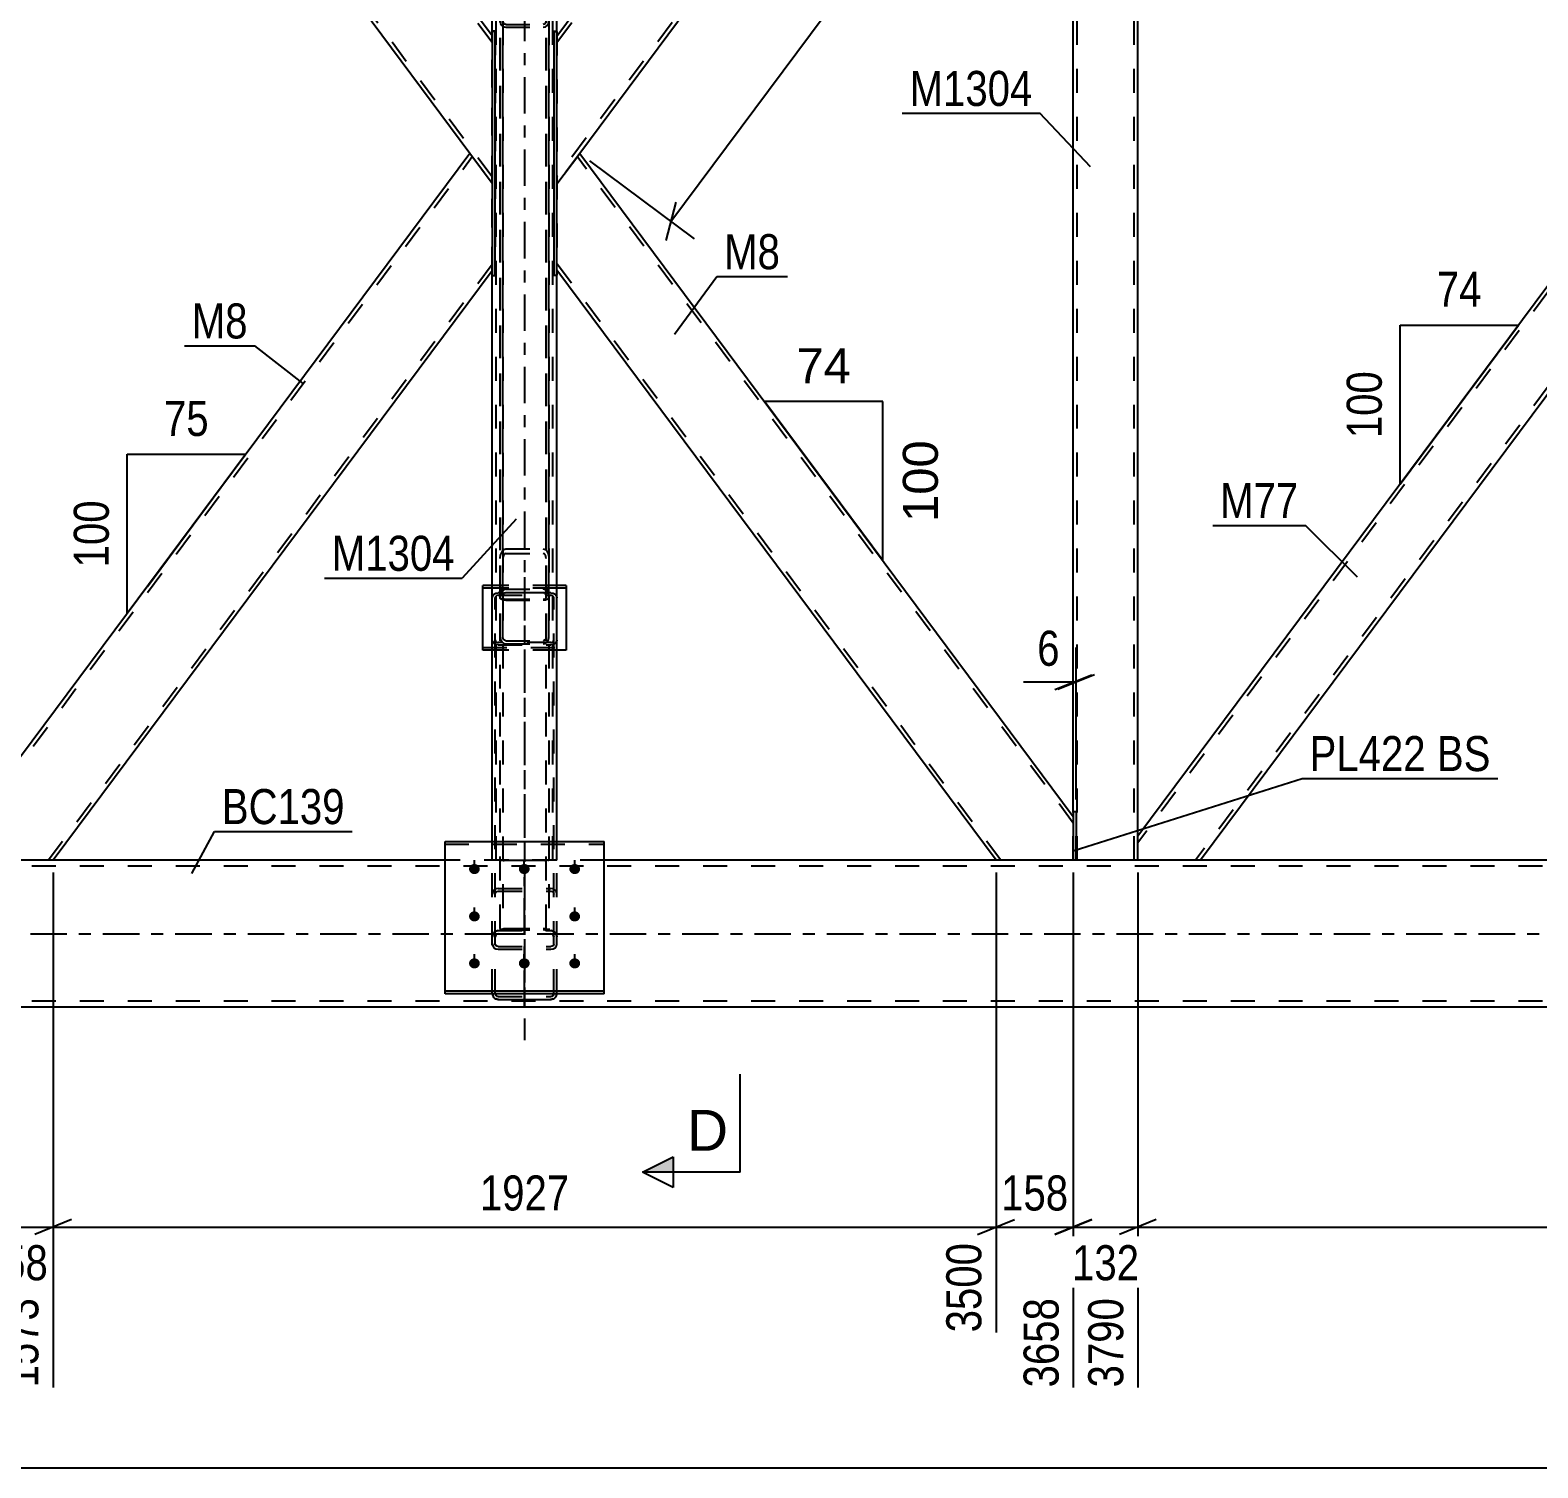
# Model space of a CAD drawing. Header units: millimetres. Extents: x -132 to 1057, y -569 to 272.
# Drawn here: x 30.3 to 153.5, y -171.3 to -53.8 of the extents above; entities that cross this region are included whole.
import ezdxf

# ---------------------------------------------------------------- set-up
doc = ezdxf.new("R2010")
doc.units = ezdxf.units.MM
doc.linetypes.add('DXK_LINE_DOT2', pattern=[3.9198, 1.9599, -1.9599])
doc.linetypes.add('DXK_LINE_DOT3', pattern=[5.9187, 2.979, -0.9799, 0.9799, -0.9799])
doc.styles.add('Arial', font='arial.ttf', dxfattribs={"height": 0.2})
doc.styles.add('Arial Narrow', font='ARIALN.TTF', dxfattribs={"height": 0.2})

# ---------------------------------------------------------------- blocks, each defined once
blk = doc.blocks.new('Part-335479220-3689 - 3686')
at = {"color": 7, "linetype": 'DXK_LINE_DOT2'}
for p, q in [((73.1, -53.87), (73.34, -53.87)), ((73.1, -53.87), (73.1, -73.78)), ((73.34, -53.87), (73.34, -73.78)), ((73.1, -73.78), (73.34, -73.78))]:
    blk.add_line(p, q, dxfattribs=at)
blk = doc.blocks.new('Part-335479220-4095 - 3686')
at = {"color": 7, "linetype": 'DXK_LINE_DOT2'}
for p, q in [((120.84, -6), (115.56, -6)), ((115.56, -10.06), (115.56, -6)), ((115.88, -121.6), (115.88, -6)), ((120.52, -121.6), (120.52, -6)), ((120.84, -7.95), (120.84, -6)), ((115.56, -121.6), (115.56, -117.63)), ((120.84, -121.6), (120.84, -119.63)), ((120.84, -121.6), (115.56, -121.6))]:
    blk.add_line(p, q, dxfattribs=at)
at = {"color": 2, "linetype": 'Continuous'}
for p, q in [((120.84, -119.63), (120.84, -7.95)), ((115.56, -117.63), (115.56, -10.06))]:
    blk.add_line(p, q, dxfattribs=at)
blk = doc.blocks.new('Part-335479220-3688 - 3686')
at = {"color": 2, "linetype": 'Continuous'}
for p, q in [((73.34, -53.87), (73.1, -53.87)), ((73.1, -53.87), (73.1, -73.78)), ((73.34, -73.78), (73.34, -53.87)), ((73.1, -73.78), (73.34, -73.78))]:
    blk.add_line(p, q, dxfattribs=at)
blk = doc.blocks.new('Part-335479220-3690 - 3686')
at = {"color": 2, "linetype": 'Continuous'}
for p, q in [((68.3, -53.83), (68.06, -53.83)), ((68.06, -53.83), (68.06, -73.81)), ((68.3, -73.81), (68.3, -53.83)), ((68.06, -73.81), (68.3, -73.81))]:
    blk.add_line(p, q, dxfattribs=at)
blk = doc.blocks.new('Part-335479220-3693 - 3686')
at = {"color": 7, "linetype": 'DXK_LINE_DOT2'}
for p, q in [((68.06, -53.83), (68.3, -53.83)), ((68.06, -53.83), (68.06, -73.81)), ((68.3, -53.83), (68.3, -73.81)), ((68.06, -73.81), (68.3, -73.81))]:
    blk.add_line(p, q, dxfattribs=at)
blk = doc.blocks.new('Part-335479220-3722 - 3686')
at = {"color": 7, "linetype": 'DXK_LINE_DOT2'}
for p, q in [((68.74, -49.86), (68.7, -50.04)), ((68.7, -100.17), (68.7, -50.04)), ((68.84, -49.7), (68.74, -49.86)), ((69, -49.6), (68.84, -49.7)), ((68.94, -50.04), (68.96, -49.95)), ((68.94, -100.17), (68.94, -50.04)), ((68.96, -49.95), (69.01, -49.87)), ((69.18, -49.56), (69, -49.6)), ((69.01, -49.87), (69.09, -49.82)), ((69.09, -49.82), (69.18, -49.8)), ((69.18, -49.56), (72.22, -49.56)), ((69.18, -49.8), (72.22, -49.8)), ((72.41, -49.6), (72.22, -49.56)), ((72.22, -49.8), (72.31, -49.82)), ((72.31, -49.82), (72.39, -49.87)), ((72.39, -49.87), (72.44, -49.95)), ((72.56, -49.7), (72.41, -49.6)), ((72.44, -49.95), (72.46, -50.04)), ((72.46, -100.17), (72.46, -50.04)), ((72.67, -49.86), (72.56, -49.7)), ((72.7, -50.04), (72.67, -49.86)), ((72.7, -100.17), (72.7, -50.04)), ((68.7, -53.04), (68.74, -53.22)), ((68.74, -53.22), (68.84, -53.38)), ((68.84, -53.38), (69, -53.48)), ((68.96, -53.13), (68.94, -53.04)), ((69.01, -53.21), (68.96, -53.13)), ((69, -53.48), (69.18, -53.52)), ((69.09, -53.26), (69.01, -53.21)), ((69.18, -53.28), (69.09, -53.26)), ((69.18, -53.28), (72.22, -53.28)), ((69.18, -53.52), (72.22, -53.52)), ((72.31, -53.26), (72.22, -53.28)), ((72.22, -53.52), (72.41, -53.48)), ((72.39, -53.21), (72.31, -53.26)), ((72.44, -53.13), (72.39, -53.21)), ((72.41, -53.48), (72.56, -53.38)), ((72.46, -53.04), (72.44, -53.13)), ((72.56, -53.38), (72.67, -53.22)), ((72.67, -53.22), (72.7, -53.04)), ((68.7, -96.92), (68.74, -96.62)), ((68.96, -96.77), (68.94, -96.92)), ((69, -96.2), (69.18, -96.14)), ((69.18, -96.53), (69.09, -96.56)), ((69.18, -96.14), (72.22, -96.14)), ((69.18, -96.53), (72.22, -96.53)), ((72.22, -96.14), (72.41, -96.2)), ((72.31, -96.56), (72.22, -96.53)), ((72.46, -96.92), (72.44, -96.77)), ((72.67, -96.62), (72.7, -96.92)), ((68.7, -99.15), (68.94, -99.15)), ((68.7, -99.37), (68.94, -99.37)), ((68.7, -99.45), (68.94, -99.45)), ((68.7, -99.75), (68.94, -99.75)), ((72.46, -99.15), (72.7, -99.15)), ((72.46, -99.37), (72.7, -99.37)), ((72.46, -99.45), (72.7, -99.45)), ((72.46, -99.75), (72.7, -99.75)), ((68.74, -100.24), (68.7, -100.17)), ((68.84, -100.29), (68.74, -100.24)), ((69, -100.33), (68.84, -100.29)), ((68.94, -100.17), (68.96, -100.2)), ((68.96, -100.2), (69.01, -100.23)), ((69.18, -100.34), (69, -100.33)), ((69.01, -100.23), (69.09, -100.25)), ((69.09, -100.25), (69.18, -100.26)), ((69.18, -100.26), (72.22, -100.26)), ((69.18, -100.34), (72.22, -100.34)), ((72.22, -100.26), (72.31, -100.25)), ((72.41, -100.33), (72.22, -100.34)), ((72.31, -100.25), (72.39, -100.23)), ((72.39, -100.23), (72.44, -100.2)), ((72.56, -100.29), (72.41, -100.33)), ((72.44, -100.2), (72.46, -100.17)), ((72.67, -100.24), (72.56, -100.29)), ((72.7, -100.17), (72.67, -100.24))]:
    blk.add_line(p, q, dxfattribs=at)
for centre, radius, start, end in [((69.44, -96.76), 0.711, 127.9406, 168.6047), ((69.31, -96.84), 0.355, 127.9406, 168.6047), ((72.1, -96.84), 0.355, 11.3953, 52.0594), ((71.97, -96.76), 0.711, 11.3953, 52.0594)]:
    blk.add_arc(centre, radius, start, end, dxfattribs=at)
blk = doc.blocks.new('Part-335479220-3723 - 3686')
at = {"color": 7, "linetype": 'DXK_LINE_DOT3'}
blk.add_line((70.7, 37.11), (70.7, -136.29), dxfattribs=at)
at = {"color": 7, "linetype": 'DXK_LINE_DOT2'}
for p, q in [((68.7, -127.17), (68.7, 29.31)), ((68.94, 29.31), (68.94, -127.17)), ((72.46, -127.17), (72.46, 29.31)), ((72.7, 29.31), (72.7, -127.17)), ((68.7, -121.66), (68.74, -121.63)), ((68.74, -121.63), (68.82, -121.6)), ((68.82, -121.6), (72.58, -121.6)), ((68.96, -121.64), (68.94, -121.66)), ((69.01, -121.63), (68.96, -121.64)), ((69.09, -121.62), (69.01, -121.63)), ((69.18, -121.61), (69.09, -121.62)), ((72.22, -121.61), (69.18, -121.61)), ((72.31, -121.62), (72.22, -121.61)), ((72.39, -121.63), (72.31, -121.62)), ((72.44, -121.64), (72.39, -121.63)), ((72.46, -121.66), (72.44, -121.64)), ((72.58, -121.6), (72.67, -121.63)), ((72.7, -121.66), (72.67, -121.63)), ((68.7, -127.17), (68.72, -127.35)), ((68.72, -127.35), (68.74, -127.3)), ((68.72, -127.35), (68.96, -127.35)), ((68.74, -127.3), (68.84, -127.23)), ((68.84, -127.23), (69, -127.17)), ((68.94, -127.17), (68.96, -127.35)), ((69.01, -127.31), (68.96, -127.35)), ((68.96, -127.35), (68.96, -127.35)), ((69, -127.17), (69.18, -127.16)), ((69.09, -127.28), (69.01, -127.31)), ((69.18, -127.28), (69.09, -127.28)), ((69.18, -127.16), (72.22, -127.16)), ((69.18, -127.28), (72.22, -127.28)), ((72.22, -127.16), (72.41, -127.17)), ((72.31, -127.28), (72.22, -127.28)), ((72.39, -127.31), (72.31, -127.28)), ((72.44, -127.35), (72.39, -127.31)), ((72.41, -127.17), (72.56, -127.23)), ((72.45, -127.35), (72.44, -127.35)), ((72.46, -127.17), (72.45, -127.35)), ((72.45, -127.35), (72.69, -127.35)), ((72.56, -127.23), (72.67, -127.3)), ((72.67, -127.3), (72.69, -127.35)), ((72.7, -127.17), (72.69, -127.35))]:
    blk.add_line(p, q, dxfattribs=at)
blk = doc.blocks.new('Part-335479220-3724 - 3686')
at = {"color": 7, "linetype": 'DXK_LINE_DOT2'}
for p, q in [((68.7, -103.38), (68.7, 34.34)), ((68.94, -103.38), (68.94, 34.34)), ((72.46, -103.38), (72.46, 34.34)), ((72.7, -103.38), (72.7, 34.34)), ((68.74, -99.78), (68.7, -99.99)), ((68.84, -99.61), (68.74, -99.78)), ((69, -99.49), (68.84, -99.61)), ((68.96, -99.88), (69.01, -99.8)), ((69.18, -99.45), (69, -99.49)), ((69.01, -99.8), (69.09, -99.74)), ((69.09, -99.74), (69.18, -99.72)), ((69.18, -99.45), (72.22, -99.45)), ((69.18, -99.72), (72.22, -99.72)), ((72.41, -99.49), (72.22, -99.45)), ((72.22, -99.72), (72.31, -99.74)), ((72.31, -99.74), (72.39, -99.8)), ((72.39, -99.8), (72.44, -99.88)), ((72.56, -99.61), (72.41, -99.49)), ((72.67, -99.78), (72.56, -99.61)), ((72.7, -99.99), (72.67, -99.78)), ((68.94, -99.99), (68.96, -99.88)), ((72.44, -99.88), (72.46, -99.99)), ((68.7, -103.38), (68.74, -103.58)), ((68.96, -103.48), (68.94, -103.38)), ((69.01, -103.57), (68.96, -103.48)), ((72.44, -103.48), (72.39, -103.57)), ((72.46, -103.38), (72.44, -103.48)), ((72.67, -103.58), (72.7, -103.38)), ((68.74, -103.58), (68.84, -103.76)), ((68.84, -103.76), (69, -103.87)), ((69, -103.87), (69.18, -103.91)), ((69.09, -103.62), (69.01, -103.57)), ((69.18, -103.65), (69.09, -103.62)), ((69.18, -103.65), (72.22, -103.65)), ((69.18, -103.91), (72.22, -103.91)), ((72.31, -103.62), (72.22, -103.65)), ((72.22, -103.91), (72.41, -103.87)), ((72.39, -103.57), (72.31, -103.62)), ((72.41, -103.87), (72.56, -103.76)), ((72.56, -103.76), (72.67, -103.58))]:
    blk.add_line(p, q, dxfattribs=at)
blk = doc.blocks.new('Part-335479220-4115 - 3686')
at = {"color": 2, "linetype": 'Continuous'}
for p, q in [((120.84, -6), (120.84, -7.95)), ((165.71, -59.38), (125.97, -6)), ((120.84, -7.95), (162.41, -63.8)), ((165.31, -59.91), (162.41, -63.8)), ((165.59, -59.53), (165.31, -59.91)), ((165.71, -59.38), (165.59, -59.53))]:
    blk.add_line(p, q, dxfattribs=at)
at = {"color": 7, "linetype": 'DXK_LINE_DOT2'}
for p, q in [((125.97, -6), (120.84, -6)), ((165.51, -59.64), (125.57, -6)), ((162.61, -63.53), (120.84, -7.42)), ((165.46, -59.71), (165.31, -59.91)), ((165.59, -59.53), (165.51, -59.64)), ((162.61, -63.53), (162.63, -63.51))]:
    blk.add_line(p, q, dxfattribs=at)
blk = doc.blocks.new('Part-335479220-3850 - 3686')
at = {"color": 2, "linetype": 'Continuous'}
for p, q in [((64.2, -120.06), (77.2, -120.06)), ((64.2, -132.5), (64.2, -120.06)), ((77.2, -132.28), (77.2, -120.06)), ((64.2, -132.28), (77.2, -132.28)), ((77.2, -132.5), (64.2, -132.5)), ((77.2, -132.5), (77.2, -132.28))]:
    blk.add_line(p, q, dxfattribs=at)
at = {"color": 7, "linetype": 'DXK_LINE_DOT2'}
blk.add_line((64.2, -120.28), (77.2, -120.28), dxfattribs=at)
blk = doc.blocks.new('Bolt-335479220-3737 - 3686')
at = {"linetype": 'Continuous'}
for points in [[(66.6, -122.73), (66.51, -122.72), (66.42, -122.69), (66.34, -122.65), (66.28, -122.59), (66.22, -122.52), (66.18, -122.44), (66.17, -122.36), (66.17, -122.27), (66.18, -122.19), (66.22, -122.11), (66.28, -122.04), (66.34, -121.98), (66.42, -121.94), (66.51, -121.91), (66.6, -121.9), (66.69, -121.91), (66.78, -121.94), (66.86, -121.98), (66.93, -122.04), (66.98, -122.11), (67.02, -122.19), (67.04, -122.27), (67.04, -122.36), (67.02, -122.44), (66.98, -122.52), (66.93, -122.59), (66.86, -122.65), (66.78, -122.69), (66.69, -122.72)], [(70.68, -122.73), (70.59, -122.72), (70.5, -122.69), (70.42, -122.65), (70.36, -122.59), (70.3, -122.52), (70.26, -122.44), (70.25, -122.36), (70.25, -122.27), (70.26, -122.19), (70.3, -122.11), (70.36, -122.04), (70.42, -121.98), (70.5, -121.94), (70.59, -121.91), (70.68, -121.9), (70.77, -121.91), (70.86, -121.94), (70.94, -121.98), (71.01, -122.04), (71.06, -122.11), (71.1, -122.19), (71.12, -122.27), (71.12, -122.36), (71.1, -122.44), (71.06, -122.52), (71.01, -122.59), (70.94, -122.65), (70.86, -122.69), (70.77, -122.72)], [(74.8, -122.73), (74.71, -122.72), (74.62, -122.69), (74.54, -122.65), (74.48, -122.59), (74.42, -122.52), (74.38, -122.44), (74.37, -122.36), (74.37, -122.27), (74.38, -122.19), (74.42, -122.11), (74.48, -122.04), (74.54, -121.98), (74.62, -121.94), (74.71, -121.91), (74.8, -121.9), (74.89, -121.91), (74.98, -121.94), (75.06, -121.98), (75.13, -122.04), (75.18, -122.11), (75.22, -122.19), (75.24, -122.27), (75.24, -122.36), (75.22, -122.44), (75.18, -122.52), (75.13, -122.59), (75.06, -122.65), (74.98, -122.69), (74.89, -122.72)], [(66.6, -126.6), (66.51, -126.59), (66.42, -126.56), (66.34, -126.52), (66.28, -126.46), (66.22, -126.39), (66.18, -126.31), (66.17, -126.23), (66.17, -126.14), (66.18, -126.06), (66.22, -125.98), (66.28, -125.91), (66.34, -125.85), (66.42, -125.81), (66.51, -125.78), (66.6, -125.77), (66.69, -125.78), (66.78, -125.81), (66.86, -125.85), (66.93, -125.91), (66.98, -125.98), (67.02, -126.06), (67.04, -126.14), (67.04, -126.23), (67.02, -126.31), (66.98, -126.39), (66.93, -126.46), (66.86, -126.52), (66.78, -126.56), (66.69, -126.59)], [(74.8, -126.6), (74.71, -126.59), (74.62, -126.56), (74.54, -126.52), (74.48, -126.46), (74.42, -126.39), (74.38, -126.31), (74.37, -126.23), (74.37, -126.14), (74.38, -126.06), (74.42, -125.98), (74.48, -125.91), (74.54, -125.85), (74.62, -125.81), (74.71, -125.78), (74.8, -125.77), (74.89, -125.78), (74.98, -125.81), (75.06, -125.85), (75.13, -125.91), (75.18, -125.98), (75.22, -126.06), (75.24, -126.14), (75.24, -126.23), (75.22, -126.31), (75.18, -126.39), (75.13, -126.46), (75.06, -126.52), (74.98, -126.56), (74.89, -126.59)], [(66.6, -130.43), (66.51, -130.43), (66.42, -130.4), (66.34, -130.36), (66.28, -130.3), (66.22, -130.23), (66.18, -130.15), (66.17, -130.06), (66.17, -129.98), (66.18, -129.89), (66.22, -129.81), (66.28, -129.74), (66.34, -129.69), (66.42, -129.64), (66.51, -129.62), (66.6, -129.61), (66.69, -129.62), (66.78, -129.64), (66.86, -129.69), (66.93, -129.74), (66.98, -129.81), (67.02, -129.89), (67.04, -129.98), (67.04, -130.06), (67.02, -130.15), (66.98, -130.23), (66.93, -130.3), (66.86, -130.36), (66.78, -130.4), (66.69, -130.43)], [(70.68, -130.43), (70.59, -130.43), (70.5, -130.4), (70.42, -130.36), (70.36, -130.3), (70.3, -130.23), (70.26, -130.15), (70.25, -130.06), (70.25, -129.98), (70.26, -129.89), (70.3, -129.81), (70.36, -129.74), (70.42, -129.69), (70.5, -129.64), (70.59, -129.62), (70.68, -129.61), (70.77, -129.62), (70.86, -129.64), (70.94, -129.69), (71.01, -129.74), (71.06, -129.81), (71.1, -129.89), (71.12, -129.98), (71.12, -130.06), (71.1, -130.15), (71.06, -130.23), (71.01, -130.3), (70.94, -130.36), (70.86, -130.4), (70.77, -130.43)], [(74.8, -130.43), (74.71, -130.43), (74.62, -130.4), (74.54, -130.36), (74.48, -130.3), (74.42, -130.23), (74.38, -130.15), (74.37, -130.06), (74.37, -129.98), (74.38, -129.89), (74.42, -129.81), (74.48, -129.74), (74.54, -129.69), (74.62, -129.64), (74.71, -129.62), (74.8, -129.61), (74.89, -129.62), (74.98, -129.64), (75.06, -129.69), (75.13, -129.74), (75.18, -129.81), (75.22, -129.89), (75.24, -129.98), (75.24, -130.06), (75.22, -130.15), (75.18, -130.23), (75.13, -130.3), (75.06, -130.36), (74.98, -130.4), (74.89, -130.43)]]:
    blk.add_hatch(color=1, dxfattribs=at).paths.add_polyline_path(points)
at = {"color": 1, "linetype": 'Continuous'}
for p, q in [((66.6, -122.71), (66.6, -121.58)), ((70.68, -122.71), (70.68, -121.58)), ((74.8, -122.71), (74.8, -121.58)), ((66.6, -126.58), (66.6, -125.45)), ((74.8, -126.58), (74.8, -125.45)), ((66.6, -130.42), (66.6, -129.28)), ((70.68, -130.42), (70.68, -129.28)), ((74.8, -130.42), (74.8, -129.28))]:
    blk.add_line(p, q, dxfattribs=at)
blk = doc.blocks.new('Part-335479220-3888 - 3686')
at = {"color": 7, "linetype": 'DXK_LINE_DOT3'}
blk.add_line((70.7, -98.45), (70.7, -133.58), dxfattribs=at)
at = {"color": 7, "linetype": 'DXK_LINE_DOT2'}
for p, q in [((68.2, -99.86), (68.36, -99.78)), ((68.36, -99.78), (68.54, -99.75)), ((72.86, -99.75), (68.54, -99.75)), ((72.86, -99.75), (73.05, -99.78)), ((73.05, -99.78), (73.2, -99.86)), ((68.06, -100.14), (68.1, -99.99)), ((68.06, -132.46), (68.06, -100.14)), ((68.1, -99.99), (68.2, -99.86)), ((68.32, -100.06), (68.3, -100.14)), ((68.3, -132.46), (68.3, -100.14)), ((68.37, -100), (68.32, -100.06)), ((68.45, -99.96), (68.37, -100)), ((68.54, -99.94), (68.45, -99.96)), ((68.54, -99.94), (72.86, -99.94)), ((72.95, -99.96), (72.86, -99.94)), ((73.03, -100), (72.95, -99.96)), ((73.08, -100.06), (73.03, -100)), ((73.1, -100.14), (73.08, -100.06)), ((73.1, -132.46), (73.1, -100.14)), ((73.2, -99.86), (73.31, -99.99)), ((73.31, -99.99), (73.34, -100.14)), ((73.34, -132.46), (73.34, -100.14)), ((68.1, -103.75), (68.06, -103.6)), ((68.2, -103.87), (68.1, -103.75)), ((68.36, -103.96), (68.2, -103.87)), ((68.3, -103.6), (68.32, -103.68)), ((68.32, -103.68), (68.37, -103.74)), ((68.54, -103.99), (68.36, -103.96)), ((68.37, -103.74), (68.41, -103.76)), ((68.41, -103.76), (68.45, -103.78)), ((68.45, -103.78), (68.54, -103.79)), ((72.86, -103.79), (68.54, -103.79)), ((68.54, -103.99), (72.86, -103.99)), ((72.86, -103.79), (72.95, -103.78)), ((73.05, -103.96), (72.86, -103.99)), ((72.95, -103.78), (73.03, -103.74)), ((73.03, -103.74), (73.08, -103.68)), ((73.2, -103.87), (73.05, -103.96)), ((73.08, -103.68), (73.1, -103.6)), ((73.31, -103.75), (73.2, -103.87)), ((73.34, -103.6), (73.31, -103.75)), ((68.1, -127.67), (68.06, -127.86)), ((68.3, -127.86), (68.32, -127.77)), ((68.32, -127.77), (68.37, -127.68)), ((68.54, -127.35), (68.36, -127.39)), ((68.37, -127.68), (68.45, -127.63)), ((68.45, -127.63), (68.54, -127.61)), ((68.54, -127.35), (72.86, -127.35)), ((68.54, -127.61), (72.86, -127.61)), ((73.05, -127.39), (72.86, -127.35)), ((72.86, -127.61), (72.95, -127.63)), ((72.95, -127.63), (73.03, -127.68)), ((73.03, -127.68), (73.08, -127.77)), ((73.08, -127.77), (73.1, -127.86)), ((73.34, -127.86), (73.31, -127.67)), ((68.06, -132.46), (68.1, -132.66)), ((68.32, -132.56), (68.3, -132.46)), ((68.37, -132.64), (68.32, -132.56)), ((68.36, -132.93), (68.54, -132.97)), ((68.45, -132.7), (68.37, -132.64)), ((68.54, -132.72), (68.45, -132.7)), ((68.54, -132.72), (72.86, -132.72)), ((68.54, -132.97), (72.86, -132.97)), ((72.95, -132.7), (72.86, -132.72)), ((72.86, -132.97), (73.05, -132.93)), ((73.03, -132.64), (72.95, -132.7)), ((73.08, -132.56), (73.03, -132.64)), ((73.1, -132.46), (73.08, -132.56)), ((73.31, -132.66), (73.34, -132.46))]:
    blk.add_line(p, q, dxfattribs=at)
for centre, start, end in [((68.56, -127.84), 114.32, 159.2417), ((72.84, -127.84), 20.7583, 65.68), ((68.56, -132.48), 200.7583, 245.68), ((72.84, -132.48), 294.32, 339.2417)]:
    blk.add_arc(centre, 0.496, start, end, dxfattribs=at)
blk = doc.blocks.new('Part-335479220-3853 - 3686')
at = {"color": 2, "linetype": 'Continuous'}
for p, q in [((67.3, -104.42), (67.3, -99.15)), ((68.06, -99.15), (67.3, -99.15)), ((68.06, -99.37), (67.3, -99.37)), ((74.1, -99.15), (73.34, -99.15)), ((74.1, -99.37), (73.34, -99.37)), ((74.1, -99.15), (74.1, -104.42)), ((68.06, -104.42), (67.3, -104.42)), ((74.1, -104.42), (73.34, -104.42))]:
    blk.add_line(p, q, dxfattribs=at)
at = {"color": 7, "linetype": 'DXK_LINE_DOT2'}
for p, q in [((73.34, -99.15), (68.06, -99.15)), ((73.34, -99.37), (68.06, -99.37)), ((67.3, -104.21), (74.1, -104.21)), ((73.34, -104.42), (68.06, -104.42))]:
    blk.add_line(p, q, dxfattribs=at)
blk = doc.blocks.new('Part-335479220-3863 - 3686')
at = {"color": 2, "linetype": 'Continuous'}
for p, q in [((115.8, -117.63), (115.56, -117.63)), ((115.56, -117.63), (115.56, -121.6)), ((115.8, -117.63), (115.8, -121.6)), ((115.8, -121.6), (115.56, -121.6))]:
    blk.add_line(p, q, dxfattribs=at)
blk = doc.blocks.new('Part-335479220-3864 - 3686')
at = {"color": 7, "linetype": 'DXK_LINE_DOT2'}
for p, q in [((115.56, -121.6), (115.56, -117.63)), ((115.8, -117.63), (115.56, -117.63)), ((115.8, -121.6), (115.8, -117.63)), ((115.8, -121.6), (115.56, -121.6))]:
    blk.add_line(p, q, dxfattribs=at)
blk = doc.blocks.new('Part-335479220-3869 - 3686')
at = {"color": 7, "linetype": 'DXK_LINE_DOT2'}
for p, q in [((32.14, -121.6), (25.6, -121.6)), ((77.2, -121.6), (64.2, -121.6)), ((115.8, -121.6), (109.26, -121.6)), ((432.21, -122.08), (12.56, -122.08)), ((432.21, -133.12), (12.56, -133.12))]:
    blk.add_line(p, q, dxfattribs=at)
at = {"color": 2, "linetype": 'Continuous'}
for p, q in [((64.2, -121.6), (32.14, -121.6)), ((109.26, -121.6), (77.2, -121.6)), ((206.71, -121.6), (115.8, -121.6)), ((427.41, -133.6), (12.56, -133.6))]:
    blk.add_line(p, q, dxfattribs=at)
at = {"color": 7, "linetype": 'DXK_LINE_DOT3'}
blk.add_line((12.56, -127.6), (432.21, -127.6), dxfattribs=at)
blk = doc.blocks.new('Part-335479220-3897 - 3686')
at = {"color": 7, "linetype": 'DXK_LINE_DOT3'}
blk.add_line((70.7, -133.58), (70.7, -122.97), dxfattribs=at)
at = {"color": 7, "linetype": 'DXK_LINE_DOT2'}
for p, q in [((68.1, -124.18), (68.06, -124.36)), ((68.06, -132.46), (68.06, -124.36)), ((68.2, -124.04), (68.1, -124.18)), ((68.36, -123.94), (68.2, -124.04)), ((68.3, -124.36), (68.32, -124.27)), ((68.3, -132.46), (68.3, -124.36)), ((68.32, -124.27), (68.37, -124.2)), ((68.54, -123.91), (68.36, -123.94)), ((68.37, -124.2), (68.45, -124.15)), ((68.45, -124.15), (68.54, -124.13)), ((68.54, -123.91), (72.86, -123.91)), ((68.54, -124.13), (72.86, -124.13)), ((73.05, -123.94), (72.86, -123.91)), ((72.86, -124.13), (72.95, -124.15)), ((72.95, -124.15), (73.03, -124.2)), ((73.03, -124.2), (73.08, -124.27)), ((73.2, -124.04), (73.05, -123.94)), ((73.08, -124.27), (73.1, -124.36)), ((73.1, -132.46), (73.1, -124.36)), ((73.31, -124.18), (73.2, -124.04)), ((73.34, -124.36), (73.31, -124.18)), ((73.34, -132.46), (73.34, -124.36)), ((68.06, -127.86), (68.1, -127.67)), ((68.32, -127.77), (68.3, -127.86)), ((68.37, -127.68), (68.32, -127.77)), ((68.36, -127.39), (68.54, -127.35)), ((68.45, -127.63), (68.37, -127.68)), ((68.54, -127.61), (68.45, -127.63)), ((68.54, -127.35), (72.86, -127.35)), ((68.54, -127.61), (72.86, -127.61)), ((72.86, -127.35), (73.05, -127.39)), ((72.95, -127.63), (72.86, -127.61)), ((73.03, -127.68), (72.95, -127.63)), ((73.08, -127.77), (73.03, -127.68)), ((73.1, -127.86), (73.08, -127.77)), ((73.31, -127.67), (73.34, -127.86)), ((68.06, -128.42), (68.1, -128.59)), ((68.1, -128.59), (68.2, -128.74)), ((68.2, -128.74), (68.36, -128.83)), ((68.32, -128.5), (68.3, -128.42)), ((68.37, -128.58), (68.32, -128.5)), ((68.36, -128.83), (68.54, -128.87)), ((68.45, -128.63), (68.37, -128.58)), ((68.54, -128.64), (68.45, -128.63)), ((68.54, -128.64), (72.86, -128.64)), ((68.54, -128.87), (72.86, -128.87)), ((72.95, -128.63), (72.86, -128.64)), ((72.86, -128.87), (73.05, -128.83)), ((73.03, -128.58), (72.95, -128.63)), ((73.08, -128.5), (73.03, -128.58)), ((73.05, -128.83), (73.2, -128.74)), ((73.1, -128.42), (73.08, -128.5)), ((73.2, -128.74), (73.31, -128.59)), ((73.31, -128.59), (73.34, -128.42)), ((68.07, -132.5), (68.06, -132.46)), ((68.3, -132.46), (68.32, -132.56)), ((68.32, -132.56), (68.37, -132.64)), ((68.37, -132.64), (68.45, -132.7)), ((68.45, -132.7), (68.54, -132.72)), ((68.54, -132.72), (72.86, -132.72)), ((72.86, -132.72), (72.95, -132.7)), ((72.95, -132.7), (73.03, -132.64)), ((73.03, -132.64), (73.08, -132.56)), ((73.08, -132.56), (73.1, -132.46)), ((73.34, -132.46), (73.34, -132.5))]:
    blk.add_line(p, q, dxfattribs=at)
at = {"color": 2, "linetype": 'Continuous'}
for p, q in [((68.1, -132.66), (68.07, -132.5)), ((68.54, -132.97), (68.36, -132.93)), ((68.54, -132.97), (72.86, -132.97)), ((73.05, -132.93), (72.86, -132.97)), ((73.34, -132.5), (73.31, -132.66))]:
    blk.add_line(p, q, dxfattribs=at)
at = {"color": 7, "linetype": 'DXK_LINE_DOT2'}
for centre, start, end in [((68.56, -127.84), 114.32, 159.2417), ((72.84, -127.84), 20.7583, 65.68)]:
    blk.add_arc(centre, 0.496, start, end, dxfattribs=at)
at = {"color": 2, "linetype": 'Continuous'}
for centre, start, end in [((68.56, -132.48), 200.7583, 245.68), ((72.84, -132.48), 294.32, 339.2417)]:
    blk.add_arc(centre, 0.496, start, end, dxfattribs=at)
blk = doc.blocks.new('Part-335479220-3945 - 3686')
at = {"color": 2, "linetype": 'Continuous'}
for p, q in [((73.34, -66.32), (75.21, -63.82)), ((75.21, -63.82), (115.56, -118.03)), ((109.24, -121.6), (73.34, -73.38)), ((115.56, -121.6), (109.26, -121.6))]:
    blk.add_line(p, q, dxfattribs=at)
at = {"color": 7, "linetype": 'DXK_LINE_DOT2'}
for p, q in [((115.56, -118.56), (75.01, -64.09)), ((73.34, -73.38), (73.34, -66.32)), ((109.64, -121.6), (73.34, -72.84)), ((115.56, -121.6), (115.56, -118.03)), ((109.24, -121.6), (109.26, -121.6)), ((109.26, -121.6), (109.24, -121.6))]:
    blk.add_line(p, q, dxfattribs=at)
blk = doc.blocks.new('Part-335479220-3965 - 3686')
at = {"color": 2, "linetype": 'Continuous'}
for p, q in [((66.23, -63.82), (25.84, -118.03)), ((68.06, -66.29), (66.23, -63.82)), ((68.06, -73.41), (32.16, -121.6)), ((31.36, -121.6), (25.84, -121.6)), ((32.14, -121.6), (31.36, -121.6))]:
    blk.add_line(p, q, dxfattribs=at)
at = {"color": 7, "linetype": 'DXK_LINE_DOT2'}
for p, q in [((25.84, -118.57), (66.43, -64.09)), ((68.06, -73.41), (68.06, -66.29)), ((31.76, -121.6), (68.06, -72.88)), ((25.84, -118.03), (25.84, -121.6)), ((32.16, -121.6), (32.14, -121.6)), ((32.16, -121.6), (32.14, -121.6))]:
    blk.add_line(p, q, dxfattribs=at)
blk = doc.blocks.new('Part-335479220-4015 - 3686')
at = {"color": 2, "linetype": 'Continuous'}
for p, q in [((109.31, -6), (73.34, -54.27)), ((115.56, -6), (109.33, -6)), ((115.56, -9.66), (75.21, -63.82))]:
    blk.add_line(p, q, dxfattribs=at)
at = {"color": 7, "linetype": 'DXK_LINE_DOT2'}
for p, q in [((109.71, -6), (73.34, -54.81)), ((109.31, -6), (109.33, -6)), ((109.33, -6), (109.31, -6)), ((115.56, -6), (115.56, -9.66)), ((115.56, -9.13), (73.34, -65.79)), ((73.34, -66.32), (73.34, -54.27)), ((75.21, -63.82), (73.34, -66.32))]:
    blk.add_line(p, q, dxfattribs=at)
blk = doc.blocks.new('Part-335479220-4060 - 3686')
at = {"color": 2, "linetype": 'Continuous'}
for p, q in [((32.14, -6), (25.84, -6)), ((68.06, -54.23), (32.16, -6)), ((66.23, -63.82), (25.84, -9.57))]:
    blk.add_line(p, q, dxfattribs=at)
at = {"color": 7, "linetype": 'DXK_LINE_DOT2'}
for p, q in [((25.84, -9.57), (25.84, -6)), ((68.06, -54.77), (31.76, -6)), ((32.16, -6), (32.14, -6)), ((32.16, -6), (32.14, -6)), ((68.06, -65.75), (25.84, -9.04)), ((68.06, -66.29), (68.06, -54.23)), ((68.06, -66.29), (66.23, -63.82))]:
    blk.add_line(p, q, dxfattribs=at)
blk = doc.blocks.new('Part-335479220-4075 - 3686')
at = {"color": 2, "linetype": 'Continuous'}
for p, q in [((68.06, -53.83), (68.06, -6)), ((73.34, -53.87), (73.34, -6)), ((68.06, -120.06), (68.06, -73.81)), ((73.34, -120.06), (73.34, -73.78))]:
    blk.add_line(p, q, dxfattribs=at)
at = {"color": 7, "linetype": 'DXK_LINE_DOT2'}
for p, q in [((73.34, -6), (68.06, -6)), ((68.38, -121.6), (68.38, -6)), ((73.02, -121.6), (73.02, -6)), ((68.06, -73.81), (68.06, -53.83)), ((73.34, -73.78), (73.34, -53.87)), ((68.06, -121.6), (68.06, -120.06)), ((73.34, -121.6), (73.34, -120.06)), ((73.34, -121.6), (68.06, -121.6))]:
    blk.add_line(p, q, dxfattribs=at)
blk = doc.blocks.new('Part-335479220-4110 - 3686')
at = {"color": 7, "linetype": 'DXK_LINE_DOT2'}
for p, q in [((205.85, -6), (120.84, -120.17)), ((210.57, -6), (205.45, -6)), ((210.57, -7.43), (125.56, -121.6)), ((165.71, -59.38), (162.41, -63.8)), ((169, -63.8), (165.71, -68.22)), ((125.96, -121.6), (120.84, -121.6))]:
    blk.add_line(p, q, dxfattribs=at)
at = {"color": 2, "linetype": 'Continuous'}
for p, q in [((205.45, -6), (165.71, -59.38)), ((210.57, -7.97), (210.57, -6)), ((210.57, -7.97), (169, -63.8)), ((162.41, -63.8), (120.84, -119.63)), ((165.71, -68.22), (125.96, -121.6)), ((120.84, -121.6), (120.84, -119.63))]:
    blk.add_line(p, q, dxfattribs=at)
blk = doc.blocks.new('StraightDimension-335479220-4717 - 3686')
at = {"color": 7, "linetype": 'Continuous'}
for p, q in [((25.84, -122.6), (25.84, -160.18)), ((32.16, -122.6), (32.16, -164.68)), ((24.34, -152.17), (27.34, -150.97)), ((25.84, -151.57), (32.16, -151.57)), ((33.66, -150.97), (30.66, -152.17))]:
    blk.add_line(p, q, dxfattribs=at)
at = {"color": 0}
blk.add_wipeout([(32.34, -156.52), (32.34, -152.32), (25.66, -152.32), (25.66, -156.52)], dxfattribs=at)
at = {"color": 3, "style": 'Arial Narrow'}
blk.add_text('158', height=2.863, dxfattribs=at).set_placement((26.26, -155.92))
at = {"color": 0, "linetype": 'Continuous'}
blk.add_wipeout([(31.56, -156.77), (27.36, -156.77), (27.36, -165.28), (31.56, -165.28)], dxfattribs=at)
at = {"color": 3, "linetype": 'Continuous', "style": 'Arial Narrow'}
blk.add_text('1573', height=2.863, rotation=90.0002, dxfattribs=at).set_placement((30.96, -164.68))
blk = doc.blocks.new('StraightDimension-335479220-4782 - 3686')
at = {"color": 7, "linetype": 'Continuous'}
for p, q in [((120.84, -122.6), (120.84, -164.68)), ((205.45, -122.6), (205.45, -160.18)), ((122.34, -150.97), (119.34, -152.17)), ((120.84, -151.57), (205.45, -151.57)), ((203.95, -152.17), (206.95, -150.97))]:
    blk.add_line(p, q, dxfattribs=at)
at = {"color": 0}
blk.add_wipeout([(167.4, -150.82), (167.4, -146.62), (158.89, -146.62), (158.89, -150.82)], dxfattribs=at)
at = {"color": 3, "style": 'Arial Narrow'}
blk.add_text('2115', height=2.863, dxfattribs=at).set_placement((159.49, -150.22))
at = {"color": 0, "linetype": 'Continuous'}
blk.add_wipeout([(204.85, -152.27), (200.65, -152.27), (200.65, -160.78), (204.85, -160.78)], dxfattribs=at)
at = {"color": 3, "linetype": 'Continuous', "style": 'Arial Narrow'}
blk.add_text('5905', height=2.863, rotation=90.0002, dxfattribs=at).set_placement((204.25, -160.18))
blk = doc.blocks.new('AngleDimension-335479220-15921 - 3686')
at = {"color": 7, "linetype": 'Continuous'}
for p, q in [((142.27, -77.86), (151.94, -77.86)), ((142.27, -90.86), (151.94, -77.86)), ((142.27, -90.86), (142.27, -77.86)), ((151.94, -77.86), (151.94, -77.86))]:
    blk.add_line(p, q, dxfattribs=at)
at = {"color": 0}
for points in [[(149.53, -76.96), (149.53, -72.76), (144.67, -72.76), (144.67, -76.96)], [(141.37, -81.02), (137.17, -81.02), (137.17, -87.7), (141.37, -87.7)]]:
    blk.add_wipeout(points, dxfattribs=at)
at = {"color": 3, "style": 'Arial Narrow'}
blk.add_text('74', height=2.863, dxfattribs=at).set_placement((145.27, -76.36))
blk.add_text('100', height=2.863, rotation=90.0002, dxfattribs=at).set_placement((140.77, -87.1))
blk = doc.blocks.new('StraightDimension-335479220-4757 - 3686')
at = {"color": 7, "linetype": 'Continuous'}
for p, q in [((109.24, -122.6), (109.24, -160.18)), ((115.56, -122.6), (115.56, -164.68)), ((107.74, -152.17), (110.74, -150.97)), ((109.24, -151.57), (115.56, -151.57)), ((117.06, -150.97), (114.06, -152.17))]:
    blk.add_line(p, q, dxfattribs=at)
at = {"color": 0}
blk.add_wipeout([(115.74, -150.82), (115.74, -146.62), (109.06, -146.62), (109.06, -150.82)], dxfattribs=at)
at = {"color": 0, "linetype": 'Continuous'}
blk.add_wipeout([(114.96, -156.77), (110.76, -156.77), (110.76, -165.28), (114.96, -165.28)], dxfattribs=at)
at = {"color": 3, "style": 'Arial Narrow'}
blk.add_text('158', height=2.863, dxfattribs=at).set_placement((109.66, -150.22))
at = {"color": 3, "linetype": 'Continuous', "style": 'Arial Narrow'}
blk.add_text('3658', height=2.863, rotation=90.0002, dxfattribs=at).set_placement((114.36, -164.68))
blk = doc.blocks.new('AngleDimension-335479220-4183 - 3686')
at = {"color": 7, "linetype": 'Continuous'}
for p, q in [((38.22, -88.42), (47.9, -88.42)), ((38.22, -101.41), (47.9, -88.42)), ((38.22, -101.41), (38.22, -88.42)), ((39.87, -99.21), (47.9, -88.42))]:
    blk.add_line(p, q, dxfattribs=at)
at = {"color": 0}
for points in [[(45.49, -87.52), (45.49, -83.32), (40.63, -83.32), (40.63, -87.52)], [(37.32, -91.57), (33.12, -91.57), (33.12, -98.26), (37.32, -98.26)]]:
    blk.add_wipeout(points, dxfattribs=at)
at = {"color": 3, "style": 'Arial Narrow'}
blk.add_text('75', height=2.863, dxfattribs=at).set_placement((41.23, -86.92))
blk.add_text('100', height=2.863, rotation=90.0002, dxfattribs=at).set_placement((36.72, -97.66))
blk = doc.blocks.new('AngleDimension-335479220-15905 - 3686')
at = {"color": 7, "linetype": 'Continuous'}
for p, q in [((90.31, -84.11), (90.31, -84.11)), ((99.99, -84.11), (90.31, -84.11)), ((99.99, -97.11), (90.31, -84.11)), ((99.99, -97.11), (99.99, -84.11))]:
    blk.add_line(p, q, dxfattribs=at)
at = {"color": 0}
for points in [[(97.97, -83.21), (97.97, -79.01), (92.33, -79.01), (92.33, -83.21)], [(105.09, -86.68), (100.89, -86.68), (100.89, -94.55), (105.09, -94.55)]]:
    blk.add_wipeout(points, dxfattribs=at)
at = {"color": 3, "style": 'Arial'}
blk.add_text('74', height=2.865, dxfattribs=at).set_placement((92.93, -82.61))
blk.add_text('100', height=2.865, rotation=90.0002, dxfattribs=at).set_placement((104.49, -93.95))
blk = doc.blocks.new('StraightDimension-335479220-4442 - 3686')
at = {"color": 7, "linetype": 'Continuous'}
for p, q in [((116.36, -10.26), (124.94, -16.65)), ((122.6, -16.78), (123.43, -13.65)), ((82.66, -69.38), (123.01, -15.21)), ((76.01, -64.42), (84.58, -70.81)), ((83.07, -67.82), (82.24, -70.94))]:
    blk.add_line(p, q, dxfattribs=at)
at = {"color": 0}
blk.add_wipeout([(104.78, -38.43), (101.41, -35.93), (96.32, -42.75), (99.69, -45.26)], dxfattribs=at)
at = {"color": 3, "style": 'Arial Narrow'}
blk.add_text('1689', height=2.863, rotation=53.3137, dxfattribs=at).set_placement((99.57, -44.42))
blk = doc.blocks.new('StraightDimension-335479220-4494 - 3686')
at = {"color": 7, "linetype": 'Continuous'}
blk.add_line((-25, -171.25), (497.96, -171.25), dxfattribs=at)
blk = doc.blocks.new('StraightDimension-335479220-4733 - 3686')
at = {"color": 7, "linetype": 'Continuous'}
for p, q in [((32.16, -122.6), (32.16, -164.68)), ((109.24, -122.6), (109.24, -160.18)), ((33.66, -150.97), (30.66, -152.17)), ((32.16, -151.57), (109.24, -151.57)), ((107.74, -152.17), (110.74, -150.97))]:
    blk.add_line(p, q, dxfattribs=at)
at = {"color": 0}
blk.add_wipeout([(74.96, -150.82), (74.96, -146.62), (66.45, -146.62), (66.45, -150.82)], dxfattribs=at)
at = {"color": 3, "style": 'Arial Narrow'}
blk.add_text('1927', height=2.863, dxfattribs=at).set_placement((67.05, -150.22))
at = {"color": 0, "linetype": 'Continuous'}
blk.add_wipeout([(108.64, -152.27), (104.44, -152.27), (104.44, -160.78), (108.64, -160.78)], dxfattribs=at)
at = {"color": 3, "linetype": 'Continuous', "style": 'Arial Narrow'}
blk.add_text('3500', height=2.863, rotation=90.0002, dxfattribs=at).set_placement((108.04, -160.18))
blk = doc.blocks.new('StraightDimension-335479220-4773 - 3686')
at = {"color": 7, "linetype": 'Continuous'}
for p, q in [((115.56, -122.6), (115.56, -164.68)), ((120.84, -122.6), (120.84, -164.68)), ((114.06, -152.17), (117.06, -150.97)), ((115.56, -151.57), (120.84, -151.57)), ((122.34, -150.97), (119.34, -152.17))]:
    blk.add_line(p, q, dxfattribs=at)
at = {"color": 0}
blk.add_wipeout([(121.54, -156.52), (121.54, -152.32), (114.86, -152.32), (114.86, -156.52)], dxfattribs=at)
at = {"color": 3, "style": 'Arial Narrow'}
blk.add_text('132', height=2.863, dxfattribs=at).set_placement((115.46, -155.92))
at = {"color": 0, "linetype": 'Continuous'}
blk.add_wipeout([(120.24, -156.77), (116.04, -156.77), (116.04, -165.28), (120.24, -165.28)], dxfattribs=at)
at = {"color": 3, "linetype": 'Continuous', "style": 'Arial Narrow'}
blk.add_text('3790', height=2.863, rotation=90.0002, dxfattribs=at).set_placement((119.64, -164.68))
blk = doc.blocks.new('StraightDimension-335479220-15728 - 3686')
at = {"color": 7, "linetype": 'Continuous'}
for p, q in [((115.56, -116.63), (115.56, -104.2)), ((115.8, -116.63), (115.8, -104.2)), ((115.56, -107.05), (111.48, -107.05)), ((115.56, -107.05), (111.48, -107.05)), ((114.06, -107.65), (117.06, -106.45)), ((117.3, -106.45), (114.3, -107.65)), ((115.56, -107.05), (115.8, -107.05))]:
    blk.add_line(p, q, dxfattribs=at)
at = {"color": 0}
blk.add_wipeout([(115.04, -106.3), (115.04, -102.1), (112.01, -102.1), (112.01, -106.3)], dxfattribs=at)
at = {"color": 3, "style": 'Arial Narrow'}
blk.add_text('6', height=2.86, dxfattribs=at).set_placement((112.61, -105.7))
blk = doc.blocks.new('Mark-335479220-4106 - 3686')
at = {"color": 0}
blk.add_wipeout([(133.95, -93.63), (133.95, -90.63), (127.56, -90.63), (127.56, -93.63)], dxfattribs=at)
blk.add_wipeout([(133.95, -93.63), (133.95, -90.63), (127.56, -90.63), (127.56, -93.63)], dxfattribs=at)
at = {"color": 30, "linetype": 'Continuous'}
for p in [(126.96, -94.23), (138.8, -98.47)]:
    blk.add_line(p, (134.55, -94.23), dxfattribs=at)
at = {"color": 3, "style": 'Arial Narrow'}
blk.add_text('M77', height=2.863, dxfattribs=at).set_placement((127.56, -93.63))
blk = doc.blocks.new('Mark-335479220-3865 - 3686')
at = {"color": 0}
blk.add_wipeout([(56.01, -118.64), (56.01, -115.64), (45.96, -115.64), (45.96, -118.64)], dxfattribs=at)
blk.add_wipeout([(56.01, -118.64), (56.01, -115.64), (45.96, -115.64), (45.96, -118.64)], dxfattribs=at)
at = {"color": 30, "linetype": 'Continuous'}
for p, q in [((43.5, -122.67), (45.36, -119.24)), ((45.36, -119.24), (56.61, -119.24))]:
    blk.add_line(p, q, dxfattribs=at)
at = {"color": 3, "style": 'Arial Narrow'}
blk.add_text('BC139', height=2.863, dxfattribs=at).set_placement((45.96, -118.64))
blk = doc.blocks.new('Mark-335479220-3941 - 3686')
at = {"color": 0}
blk.add_wipeout([(91.59, -73.29), (91.59, -70.29), (87.02, -70.29), (87.02, -73.29)], dxfattribs=at)
blk.add_wipeout([(91.59, -73.29), (91.59, -70.29), (87.02, -70.29), (87.02, -73.29)], dxfattribs=at)
at = {"color": 30, "linetype": 'Continuous'}
for p, q in [((82.97, -78.6), (86.42, -73.89)), ((86.42, -73.89), (92.19, -73.89))]:
    blk.add_line(p, q, dxfattribs=at)
at = {"color": 3, "style": 'Arial Narrow'}
blk.add_text('M8', height=2.863, dxfattribs=at).set_placement((87.02, -73.29))
blk = doc.blocks.new('Mark-335479220-3961 - 3686')
at = {"color": 0}
blk.add_wipeout([(48.06, -78.95), (48.06, -75.95), (43.5, -75.95), (43.5, -78.95)], dxfattribs=at)
blk.add_wipeout([(48.06, -78.95), (48.06, -75.95), (43.5, -75.95), (43.5, -78.95)], dxfattribs=at)
at = {"color": 30, "linetype": 'Continuous'}
for p in [(42.9, -79.55), (52.6, -82.63)]:
    blk.add_line(p, (48.66, -79.55), dxfattribs=at)
at = {"color": 3, "style": 'Arial Narrow'}
blk.add_text('M8', height=2.863, dxfattribs=at).set_placement((43.5, -78.95))
blk = doc.blocks.new('Mark-335479220-4071 - 3686')
at = {"color": 0}
blk.add_wipeout([(65, -97.94), (65, -94.94), (54.95, -94.94), (54.95, -97.94)], dxfattribs=at)
blk.add_wipeout([(65, -97.94), (65, -94.94), (54.95, -94.94), (54.95, -97.94)], dxfattribs=at)
at = {"color": 30, "linetype": 'Continuous'}
for p in [(70.03, -93.71), (54.35, -98.54)]:
    blk.add_line(p, (65.6, -98.54), dxfattribs=at)
at = {"color": 3, "style": 'Arial Narrow'}
blk.add_text('M1304', height=2.863, dxfattribs=at).set_placement((54.95, -97.94))
blk = doc.blocks.new('Mark-335479220-4091 - 3686')
at = {"color": 0}
blk.add_wipeout([(112.23, -59.95), (112.23, -56.95), (102.18, -56.95), (102.18, -59.95)], dxfattribs=at)
blk.add_wipeout([(112.23, -59.95), (112.23, -56.95), (102.18, -56.95), (102.18, -59.95)], dxfattribs=at)
at = {"color": 30, "linetype": 'Continuous'}
for p in [(101.58, -60.55), (116.97, -64.93)]:
    blk.add_line(p, (112.83, -60.55), dxfattribs=at)
at = {"color": 3, "style": 'Arial Narrow'}
blk.add_text('M1304', height=2.863, dxfattribs=at).set_placement((102.18, -59.95))
blk = doc.blocks.new('SectionMark-335479220-4965 - 3686')
at = {"linetype": 'Continuous'}
blk.add_hatch(color=6, dxfattribs=at).paths.add_polyline_path([(82.84, -145.84), (82.84, -147.09), (80.34, -147.09)])
at = {"color": 6, "linetype": 'Continuous'}
for p, q in [((88.34, -147.09), (88.34, -139.09)), ((80.34, -147.09), (82.84, -145.84)), ((82.84, -145.84), (82.84, -148.34)), ((88.34, -147.09), (80.34, -147.09)), ((82.84, -148.34), (80.34, -147.09))]:
    blk.add_line(p, q, dxfattribs=at)
at = {"color": 0, "linetype": 'Continuous'}
blk.add_wipeout([(87.34, -145.34), (87.34, -141.84), (83.97, -141.84), (83.97, -145.34)], dxfattribs=at)
at = {"color": 3, "linetype": 'Continuous', "style": 'Arial'}
blk.add_text('D', height=3.34, dxfattribs=at).set_placement((83.97, -145.34))
blk = doc.blocks.new('MarkSet-335479220-15749 - 3686')
at = {"color": 0}
for points in [[(144.38, -114.31), (144.38, -111.31), (134.87, -111.31), (134.87, -114.31)], [(149.66, -114.31), (149.66, -111.31), (145.28, -111.31), (145.28, -114.31)]]:
    blk.add_wipeout(points, dxfattribs=at)
for points in [[(144.38, -114.31), (144.38, -111.31), (134.87, -111.31), (134.87, -114.31)], [(149.66, -114.31), (149.66, -111.31), (145.28, -111.31), (145.28, -114.31)]]:
    blk.add_wipeout(points, dxfattribs=at)
at = {"color": 30, "linetype": 'Continuous'}
for p, q in [((115.62, -120.79), (134.27, -114.91)), ((134.27, -114.91), (150.26, -114.91))]:
    blk.add_line(p, q, dxfattribs=at)
at = {"color": 3, "style": 'Arial Narrow'}
for s, p in [('PL422', (134.87, -114.31)), ('BS', (145.28, -114.31))]:
    blk.add_text(s, height=2.863, dxfattribs=at).set_placement(p)

msp = doc.modelspace()

# ---------------------------------------------------------------- block references
for name in ['Part-335479220-3723 - 3686', 'Part-335479220-3724 - 3686', 'Part-335479220-4060 - 3686', 'Part-335479220-4075 - 3686', 'Part-335479220-4015 - 3686', 'Part-335479220-4095 - 3686', 'Part-335479220-4115 - 3686', 'Part-335479220-4110 - 3686', 'Part-335479220-3722 - 3686', 'Part-335479220-3690 - 3686', 'Part-335479220-3693 - 3686', 'Part-335479220-3689 - 3686', 'Part-335479220-3688 - 3686', 'Part-335479220-3965 - 3686', 'Part-335479220-3945 - 3686', 'Part-335479220-3888 - 3686', 'Part-335479220-3853 - 3686', 'Part-335479220-3863 - 3686', 'Part-335479220-3864 - 3686', 'Part-335479220-3850 - 3686', 'Part-335479220-3869 - 3686', 'Bolt-335479220-3737 - 3686', 'Part-335479220-3897 - 3686']:
    msp.add_blockref(name, (0, 0))

# ---------------------------------------------------------------- next in the draw order: block references
for name in ['StraightDimension-335479220-4442 - 3686', 'AngleDimension-335479220-15921 - 3686', 'AngleDimension-335479220-15905 - 3686', 'AngleDimension-335479220-4183 - 3686', 'StraightDimension-335479220-4717 - 3686', 'StraightDimension-335479220-4757 - 3686', 'StraightDimension-335479220-4782 - 3686']:
    msp.add_blockref(name, (0, 0))

# ---------------------------------------------------------------- next in the draw order: block references
msp.add_blockref('StraightDimension-335479220-4494 - 3686', (0, 0))

# ---------------------------------------------------------------- next in the draw order: block references
for name in ['Mark-335479220-4091 - 3686', 'Mark-335479220-3941 - 3686', 'Mark-335479220-3961 - 3686', 'Mark-335479220-4106 - 3686', 'Mark-335479220-4071 - 3686', 'StraightDimension-335479220-15728 - 3686', 'StraightDimension-335479220-4733 - 3686', 'StraightDimension-335479220-4773 - 3686']:
    msp.add_blockref(name, (0, 0))

# ---------------------------------------------------------------- next in the draw order: block references
for name in ['SectionMark-335479220-4965 - 3686', 'MarkSet-335479220-15749 - 3686', 'Mark-335479220-3865 - 3686']:
    msp.add_blockref(name, (0, 0))

doc.saveas('drawing.dxf')
